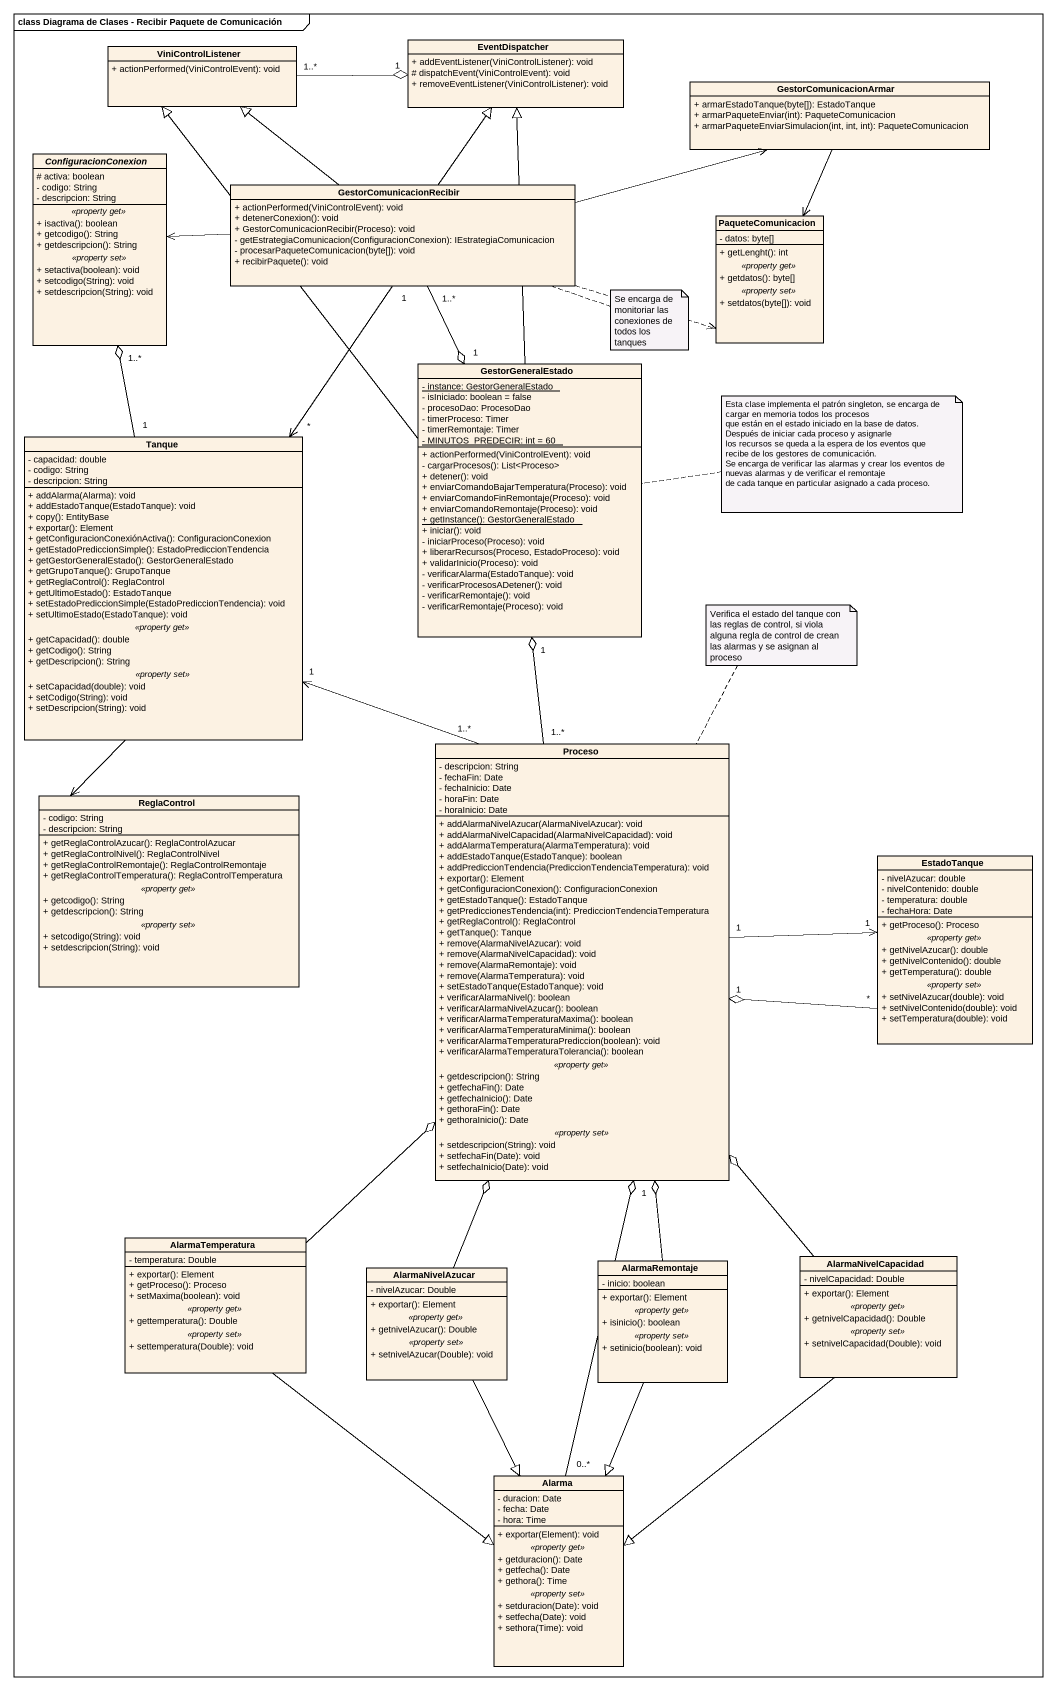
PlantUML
@startuml
mainframe class Diagrama de Clases - Recibir Paquete de Comunicación
hide circle
hide empty members
skinparam classAttributeIconSize 0
class ViniControlListener {
  + actionPerformed(ViniControlEvent): void
}
class EventDispatcher {
  + addEventListener(ViniControlListener): void
  # dispatchEvent(ViniControlEvent): void
  + removeEventListener(ViniControlListener): void
}
class GestorComunicacionArmar {
  + armarEstadoTanque(byte[]): EstadoTanque
  + armarPaqueteEnviar(int): PaqueteComunicacion
  + armarPaqueteEnviarSimulacion(int, int, int): PaqueteComunicacion
}
abstract class ConfiguracionConexion {
  # activa: boolean
  - codigo: String
  - descripcion: String
  .. <<property get>> ..
  + isactiva(): boolean
  + getcodigo(): String
  + getdescripcion(): String
  .. <<property set>> ..
  + setactiva(boolean): void
  + setcodigo(String): void
  + setdescripcion(String): void
}
class GestorComunicacionRecibir {
  + actionPerformed(ViniControlEvent): void
  + detenerConexion(): void
  + GestorComunicacionRecibir(Proceso): void
  - getEstrategiaComunicacion(ConfiguracionConexion): IEstrategiaComunicacion
  - procesarPaqueteComunicacion(byte[]): void
  + recibirPaquete(): void
}
class PaqueteComunicacion {
  - datos: byte[]
  --
  + getLenght(): int
  .. <<property get>> ..
  + getdatos(): byte[]
  .. <<property set>> ..
  + setdatos(byte[]): void
}
class GestorGeneralEstado {
  {static} - instance: GestorGeneralEstado
  - isIniciado: boolean = false
  - procesoDao: ProcesoDao
  - timerProceso: Timer
  - timerRemontaje: Timer
  {static} - MINUTOS_PREDECIR: int = 60
  + actionPerformed(ViniControlEvent): void
  - cargarProcesos(): List<Proceso>
  + detener(): void
  + enviarComandoBajarTemperatura(Proceso): void
  + enviarComandoFinRemontaje(Proceso): void
  + enviarComandoRemontaje(Proceso): void
  {static} + getInstance(): GestorGeneralEstado
  + iniciar(): void
  - iniciarProceso(Proceso): void
  + liberarRecursos(Proceso, EstadoProceso): void
  + validarInicio(Proceso): void
  - verificarAlarma(EstadoTanque): void
  - verificarProcesosADetener(): void
  - verificarRemontaje(): void
  - verificarRemontaje(Proceso): void
}
class Tanque {
  - capacidad: double
  - codigo: String
  - descripcion: String
  --
  + addAlarma(Alarma): void
  + addEstadoTanque(EstadoTanque): void
  + copy(): EntityBase
  + exportar(): Element
  + getConfiguracionConexiónActiva(): ConfiguracionConexion
  + getEstadoPrediccionSimple(): EstadoPrediccionTendencia
  + getGestorGeneralEstado(): GestorGeneralEstado
  + getGrupoTanque(): GrupoTanque
  + getReglaControl(): ReglaControl
  + getUltimoEstado(): EstadoTanque
  + setEstadoPrediccionSimple(EstadoPrediccionTendencia): void
  + setUltimoEstado(EstadoTanque): void
  .. <<property get>> ..
  + getCapacidad(): double
  + getCodigo(): String
  + getDescripcion(): String
  .. <<property set>> ..
  + setCapacidad(double): void
  + setCodigo(String): void
  + setDescripcion(String): void
}
class Proceso {
  - descripcion: String
  - fechaFin: Date
  - fechaInicio: Date
  - horaFin: Date
  - horaInicio: Date
  --
  + addAlarmaNivelAzucar(AlarmaNivelAzucar): void
  + addAlarmaNivelCapacidad(AlarmaNivelCapacidad): void
  + addAlarmaTemperatura(AlarmaTemperatura): void
  + addEstadoTanque(EstadoTanque): boolean
  + addPrediccionTendencia(PrediccionTendenciaTemperatura): void
  + exportar(): Element
  + getConfiguracionConexion(): ConfiguracionConexion
  + getEstadoTanque(): EstadoTanque
  + getPrediccionesTendencia(int): PrediccionTendenciaTemperatura
  + getReglaControl(): ReglaControl
  + getTanque(): Tanque
  + remove(AlarmaNivelAzucar): void
  + remove(AlarmaNivelCapacidad): void
  + remove(AlarmaRemontaje): void
  + remove(AlarmaTemperatura): void
  + setEstadoTanque(EstadoTanque): void
  + verificarAlarmaNivel(): boolean
  + verificarAlarmaNivelAzucar(): boolean
  + verificarAlarmaTemperaturaMaxima(): boolean
  + verificarAlarmaTemperaturaMinima(): boolean
  + verificarAlarmaTemperaturaPrediccion(boolean): void
  + verificarAlarmaTemperaturaTolerancia(): boolean
  .. <<property get>> ..
  + getdescripcion(): String
  + getfechaFin(): Date
  + getfechaInicio(): Date
  + gethoraFin(): Date
  + gethoraInicio(): Date
  .. <<property set>> ..
  + setdescripcion(String): void
  + setfechaFin(Date): void
  + setfechaInicio(Date): void
}
class ReglaControl {
  - codigo: String
  - descripcion: String
  --
  + getReglaControlAzucar(): ReglaControlAzucar
  + getReglaControlNivel(): ReglaControlNivel
  + getReglaControlRemontaje(): ReglaControlRemontaje
  + getReglaControlTemperatura(): ReglaControlTemperatura
  .. <<property get>> ..
  + getcodigo(): String
  + getdescripcion(): String
  .. <<property set>> ..
  + setcodigo(String): void
  + setdescripcion(String): void
}
class EstadoTanque {
  - nivelAzucar: double
  - nivelContenido: double
  - temperatura: double
  - fechaHora: Date
  --
  + getProceso(): Proceso
  .. <<property get>> ..
  + getNivelAzucar(): double
  + getNivelContenido(): double
  + getTemperatura(): double
  .. <<property set>> ..
  + setNivelAzucar(double): void
  + setNivelContenido(double): void
  + setTemperatura(double): void
}
class AlarmaTemperatura {
  - temperatura: Double
  --
  + exportar(): Element
  + getProceso(): Proceso
  + setMaxima(boolean): void
  .. <<property get>> ..
  + gettemperatura(): Double
  .. <<property set>> ..
  + settemperatura(Double): void
}
class AlarmaNivelAzucar {
  - nivelAzucar: Double
  --
  + exportar(): Element
  .. <<property get>> ..
  + getnivelAzucar(): Double
  .. <<property set>> ..
  + setnivelAzucar(Double): void
}
class AlarmaRemontaje {
  - inicio: boolean
  --
  + exportar(): Element
  .. <<property get>> ..
  + isinicio(): boolean
  .. <<property set>> ..
  + setinicio(boolean): void
}
class AlarmaNivelCapacidad {
  - nivelCapacidad: Double
  --
  + exportar(): Element
  .. <<property get>> ..
  + getnivelCapacidad(): Double
  .. <<property set>> ..
  + setnivelCapacidad(Double): void
}
class Alarma {
  - duracion: Date
  - fecha: Date
  - hora: Time
  --
  + exportar(Element): void
  .. <<property get>> ..
  + getduracion(): Date
  + getfecha(): Date
  + gethora(): Time
  .. <<property set>> ..
  + setduracion(Date): void
  + setfecha(Date): void
  + sethora(Time): void
}
ViniControlListener "1..*" -right-o "1" EventDispatcher
GestorComunicacionArmar --> PaqueteComunicacion
GestorComunicacionRecibir -up-|> ViniControlListener
GestorComunicacionRecibir -up-|> EventDispatcher
GestorComunicacionRecibir -right-> GestorComunicacionArmar
GestorComunicacionRecibir -left-> ConfiguracionConexion
GestorComunicacionRecibir .right.> PaqueteComunicacion
GestorComunicacionRecibir "1..*" --o "1" GestorGeneralEstado
GestorComunicacionRecibir "1" --> "*" Tanque
GestorGeneralEstado -up-|> ViniControlListener
GestorGeneralEstado -up-|> EventDispatcher
Tanque "1" -up-o "1..*" ConfiguracionConexion
Tanque --> ReglaControl
Proceso "1..*" -up-o "1" GestorGeneralEstado
Proceso "1..*" -up-> "1" Tanque
Proceso "1" -right-> "1" EstadoTanque
EstadoTanque "*" -left-o "1" Proceso
AlarmaTemperatura -up-o Proceso
AlarmaTemperatura --|> Alarma
AlarmaNivelAzucar -up-o Proceso
AlarmaNivelAzucar --|> Alarma
AlarmaRemontaje -up-o Proceso
AlarmaRemontaje --|> Alarma
AlarmaNivelCapacidad -up-o Proceso
AlarmaNivelCapacidad --|> Alarma
Alarma "0..*" -up-o "1" Proceso
note right of GestorComunicacionRecibir : Se encarga de monitoriar las conexiones de todos los tanques
note right of GestorGeneralEstado
  Esta clase implementa el patrón singleton, se encarga de cargar en memoria todos los procesos
  que están en el estado iniciado en la base de datos. Después de iniciar cada proceso y asignarle
  los recursos se queda a la espera de los eventos que recibe de los gestores de comunicación.
  Se encarga de verificar las alarmas y crear los eventos de nuevas alarmas y de verificar el remontaje
  de cada tanque en particular asignado a cada proceso.
end note
note top of Proceso : Verifica el estado del tanque con las reglas de control, si viola alguna regla de control de crean las alarmas y se asignan al proceso
@enduml
